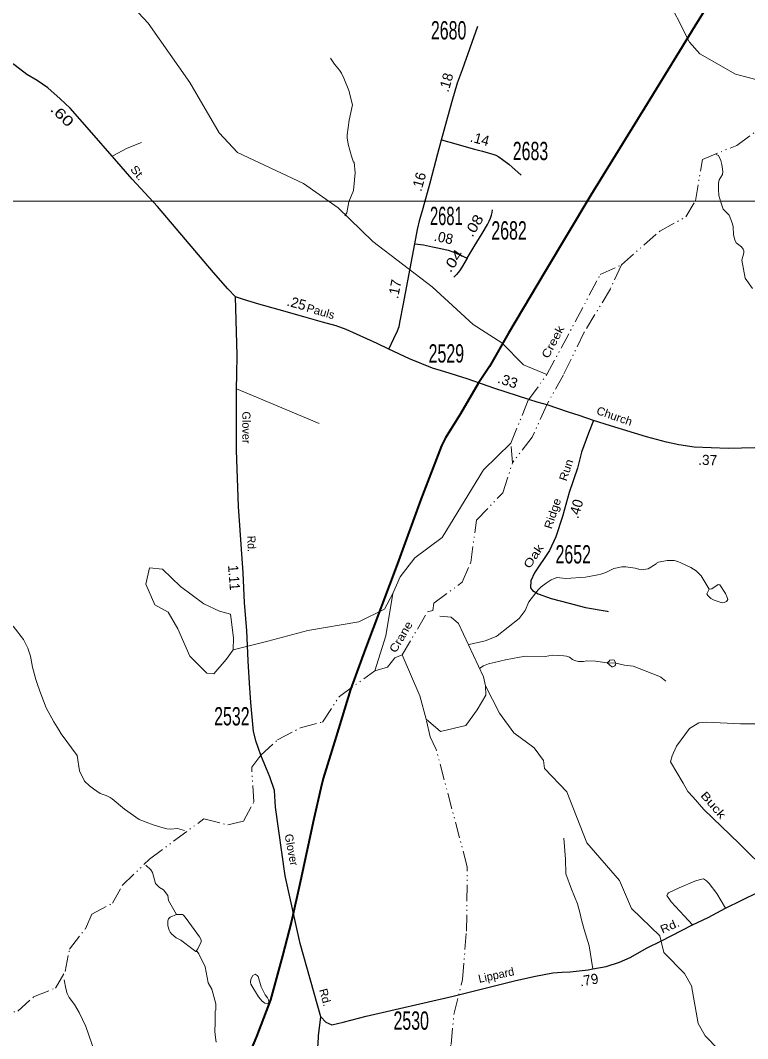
# Model space of a CAD drawing. Extents: x 449235 to 502391, y 194788 to 235774.
# Drawn here: x 474271 to 476055, y 204803 to 207304 of the extents above; entities that cross this region are included whole.
import ezdxf
from ezdxf.enums import TextEntityAlignment as Align

# ---------------------------------------------------------------- set-up
doc = ezdxf.new("R2010")
doc.units = 0
doc.header["$LTSCALE"] = 8
doc.linetypes.add('DASH_DOUBLE_DOT', pattern=[9.2, 5, -1.2, 0.3, -1.2, 0.3, -1.2])
for name, color, linetype, lineweight in [('10', 7, 'Continuous', 40), ('11', 7, 'Continuous', 13), ('17', 7, 'Continuous', 40), ('32', 7, 'Continuous', 25), ('35', 7, 'Continuous', 13), ('56', 7, 'Continuous', 40), ('59', 7, 'DASH_DOUBLE_DOT', 13), ('62', 7, 'Continuous', 13), ('63', 7, 'Continuous', 13), ('8', 7, 'Continuous', 25)]:
    doc.layers.add(name, color=color, linetype=linetype, lineweight=lineweight)
doc.layers.add('21', color=7, linetype='Continuous')

msp = doc.modelspace()

# ---------------------------------------------------------------- linework, layer by layer
at = {"layer": '32'}
for points in [[(474798.858, 206625.055), (474780.261, 206644.618), (474744.934, 206685.253), (474607.283, 206847.325), (474545.307, 206914.416), (474501.889, 206964.512), (474440.535, 207034.673), (474392.824, 207088.149), (474368.658, 207111.569), (474338.406, 207138.649), (474311.75, 207156.569), (474286.851, 207170.856), (474257.794, 207193.704), (474172.291, 207251.175), (474125.638, 207284.564), (474090.446, 207305.584)], [(475304.422, 207010.779), (475330.652, 207105.719), (475343.689, 207151.082), (475355.761, 207183.898), (475392.943, 207289.585)], [(475239.077, 206755.63), (475245.146, 206790.961), (475250.804, 206814.71), (475259.102, 206842.606), (475276.453, 206905.56), (475295.313, 206977.561), (475304.422, 207010.779)], [(475304.422, 207010.779), (475339.437, 207000.664), (475364.877, 206993.829), (475385.119, 206988.088), (475405.088, 206982.894), (475418.218, 206979.067), (475429.981, 206975.513), (475437.093, 206972.779), (475444.753, 206968.678), (475454.053, 206962.664), (475469.098, 206950.908), (475499.735, 206924.117)], [(475367.046, 206720.313), (475384.677, 206749.038), (475403.617, 206780.425), (475416.802, 206802.707), (475421.358, 206811.333), (475424.474, 206818.52), (475426.872, 206825.469), (475428.79, 206832.657), (475429.269, 206838.886)], [(475174.894, 206496.856), (475186.907, 206522.956), (475196.241, 206541.612), (475199.871, 206551.976), (475202.463, 206565.969), (475209.723, 206604.317), (475239.077, 206755.63)], [(475239.077, 206755.63), (475260.234, 206752.51), (475282.111, 206748.363), (475302.103, 206744.217), (475320.208, 206739.693), (475334.165, 206734.793), (475348.875, 206728.384), (475367.046, 206720.313)], [(475367.046, 206720.313), (475353.511, 206696.088), (475348.476, 206688.9), (475345.12, 206684.827), (475340.565, 206679.795), (475334.092, 206673.805)], [(475007.876, 204856.812), (474956.997, 205037.209), (474920.651, 205203.346), (474896.551, 205371.92), (474894.51, 205412.763), (474882.685, 205446.383), (474870.356, 205476.107), (474860.829, 205499.662), (474849.62, 205532.191), (474842.733, 205557.743), (474836.662, 205628.553), (474833.428, 205676.739), (474829.658, 205731.644), (474826.636, 205805.441), (474821.126, 205873.8), (474817.555, 205947.608), (474806.198, 206109.947), (474801.323, 206248.979), (474801.475, 206398.908), (474802.325, 206434.367), (474802.798, 206481.929), (474798.858, 206625.055)], [(475174.894, 206496.856), (475146.471, 206510.446), (475070.028, 206545.246), (475045.913, 206554.022), (475012.151, 206562.797), (474966.551, 206576.4), (474905.843, 206593.023), (474856.297, 206607.503), (474818.589, 206618.473), (474798.858, 206625.055)], [(475518.054, 206373.251), (475435.185, 206400.456), (475366.785, 206423.712), (475312.21, 206440.678), (475282.394, 206449.893), (475225.394, 206472.71), (475174.894, 206496.856)], [(475563.654, 206359.648), (475539.101, 206366.669), (475518.054, 206373.251)], [(475676.909, 206321.674), (475641.722, 206333.76), (475615.462, 206341.941), (475563.654, 206359.648)], [(475676.909, 206321.674), (475664.623, 206290.512), (475647.795, 206243.594), (475637.665, 206204.033), (475617.616, 206144.486), (475600.64, 206086.096), (475584.373, 206035.62), (475569.428, 206002.256), (475532.329, 205947.078), (475523.033, 205927.688), (475522.262, 205910.627), (475527.065, 205903.882), (475540.99, 205895.794), (475573.27, 205884.53), (475617.061, 205872.545), (475657.84, 205862.39), (475710.779, 205853.393), (475713.047, 205852.784)], [(476255.538, 206265.248), (476207.029, 206261.026), (476073.058, 206254.151), (476007.626, 206253.036), (475924.063, 206255.638), (475886.075, 206262.014), (475856.548, 206268.347), (475807.283, 206281.019), (475719.119, 206308.002), (475676.909, 206321.674)], [(475007.876, 204856.812), (475020.545, 204843.931), (475035.117, 204837.66), (475062.619, 204843.508), (475119.464, 204858.827), (475332.748, 204907.459), (475486.797, 204946.308), (475534.458, 204956.812), (475577.254, 204964.974), (475600.515, 204966.432), (475619.939, 204967.649), (475663.892, 204972.677), (475675.131, 204974.724), (475708.516, 204980.803), (475740.934, 204991.492), (475766.657, 205002.865), (475808.358, 205026.236), (475842.045, 205042.389), (475919.836, 205083.144), (475958.438, 205101.088), (476001.345, 205123.825), (476080.928, 205162.714)], [(474941.746, 204279.419), (474953.506, 204300.04), (474972.871, 204352.893), (474979.78, 204444.298), (474984.859, 204535.68), (474985.873, 204550.702), (474996.786, 204712.43), (475002.369, 204807.095), (475002.538, 204809.958), (475007.876, 204856.812)]]:
    msp.add_lwpolyline(points, dxfattribs=at)
at = {"layer": '35'}
for points in [[(474497.667, 206971.151), (474532.882, 206989.933), (474568.361, 207004.219)], [(474801.475, 206398.908), (474840.062, 206383.253), (475003.781, 206314.174)], [(476146.374, 205184.081), (476139.194, 205196.972), (476124.061, 205208.683), (476096.759, 205224.787), (476067.666, 205248.855), (476034.44, 205282.704), (475947.394, 205366.432), (475921.411, 205396.537), (475908.146, 205410.1), (475897.345, 205430.933), (475866.074, 205483.039), (475869.845, 205497.601), (475880.447, 205521.294), (475912.555, 205564.924), (475935.217, 205578.738), (475955.376, 205580.344), (476037.694, 205576.546), (476082.817, 205576.123), (476126.672, 205573.286), (476186.454, 205570.92), (476228.478, 205568.058)], [(475604.275, 205295.961), (475608.741, 205244.144), (475609.071, 205208.238), (475623.384, 205170.507), (475637.679, 205134.77), (475644.122, 205109.987)], [(475919.836, 205083.144), (475899.912, 205105.259), (475867.296, 205139.096), (475857.068, 205155.038), (475858.661, 205158.421), (475861.398, 205161.11), (475887.085, 205173.704), (475925.649, 205189.758), (475939.103, 205194.549), (475947.054, 205195.669), (475954.584, 205191.065), (475960.979, 205184.592), (475979.694, 205160.002), (476001.345, 205123.825)], [(475644.122, 205109.987), (475648.02, 205094.996), (475654.225, 205071.131), (475666.561, 205031.381), (475675.131, 204974.724)]]:
    msp.add_lwpolyline(points, dxfattribs=at)
at = {"layer": '56'}
msp.add_lwpolyline([(476053.698, 207494.338), (475932.135, 207300.529), (475808.645, 207098.892), (475670.247, 206874.807), (475558.631, 206687.323), (475468.487, 206536.244), (475421.885, 206454.422), (475393.95, 206412.05), (475350.484, 206337.545), (475313.863, 206278.82), (475304.506, 206259.431), (475253.102, 206127.086), (475195.302, 205967.973), (475117.517, 205761.509), (475081.083, 205660.698), (475045.694, 205545.228), (475014.101, 205442.55), (475007.754, 205418.221), (474990.508, 205343.431), (474957.783, 205190.764), (474936.019, 205091.608), (474914.368, 205007.087), (474884.553, 204898.885), (474850.035, 204808.403), (474798.121, 204683.996)], dxfattribs=at)
at = {"layer": '59', "linetype": 'Continuous'}
for points in [[(476154.5, 207099.531), (476144.438, 207119.735), (476094.469, 207153.766), (476025.875, 207172.172), (475937.781, 207221.969), (475912.812, 207250.485), (475850.938, 207372.781), (475813.438, 207411.578), (475796.375, 207454.938), (475741.5, 207520.062), (475722.312, 207601.5), (475704.625, 207613.875), (475701.594, 207749), (475682.375, 207827.422), (475645.188, 207894.203), (475650.688, 207927.094), (475684.219, 207952.438)], [(475562.875, 206434.156), (475504.969, 206458.328), (475452.25, 206512.406), (475381.812, 206556.86), (475281.531, 206649.938), (475135.844, 206760.922), (475050.5, 206843.672), (474965.156, 206903.438), (474803.625, 206979.735), (474758.5, 207027.672), (474686.594, 207151.188), (474584.469, 207297.312), (474524.438, 207361.562), (474499.75, 207405.078), (474391.844, 207506.312), (474351.906, 207557.141), (474276.625, 207624.688)], [(475140.719, 205706.312), (475167.531, 205792.812), (475184.312, 205896.531), (475202.594, 205937.188), (475238.875, 205984.469), (475305.625, 206034.141), (475407.125, 206200.172), (475474.188, 206265.86)], [(474587.755, 205959.909), (474578.449, 205919.483), (474600.866, 205869.008), (474633.089, 205850.781), (474656.907, 205810.121), (474686.329, 205742.821), (474728.359, 205700.758), (474745.171, 205699.356), (474775.994, 205734.408), (474792.807, 205758.243), (474793.488, 205787.907)], [(474587.755, 205959.909), (474619.251, 205956.416), (474663.625, 205913.618), (474720.908, 205871.627), (474759.634, 205853.053), (474786.258, 205845.786), (474793.488, 205787.907)], [(474792.807, 205758.243), (474878.269, 205779.275), (474976.341, 205805.914), (475101.033, 205826.946), (475164.079, 205857.791), (475184.312, 205896.531)], [(476097.469, 204742.531), (476018.844, 204756.125), (475983.469, 204776.828), (475951.188, 204810.516), (475933.812, 204840.891), (475917.344, 204933.266), (475899.969, 204963.625), (475849.688, 205014.656), (475840.219, 205055.875), (475770.125, 205123.328), (475740.562, 205191.953), (475660.688, 205284.61), (475611.625, 205409.656), (475556.469, 205466.812), (475554.344, 205486.844), (475531.781, 205517.328), (475481.469, 205554.36), (475446.75, 205603.078), (475412.281, 205669.812), (475407.406, 205691.922), (475345.844, 205823.219), (475328.156, 205838.594), (475300.125, 205841.141)], [(475207.469, 205745.985), (475251.148, 205645.316), (475266.862, 205587.642), (475301.785, 205557.931), (475363.773, 205572.786), (475391.71, 205611.236), (475412.664, 205647.063), (475412.281, 205669.812)]]:
    msp.add_lwpolyline(points, dxfattribs=at)
at = {"layer": '59'}
for points in [[(475562.875, 206434.156), (475693.656, 206679.641), (475745.567, 206703.642), (475839.938, 206786.719), (475903.969, 206821.453), (475927.438, 206861), (475944.188, 206962.703), (476028.625, 206997.016), (476100.562, 207049.594), (476103.312, 207067.547), (476154.5, 207099.531)], [(475745.567, 206703.642), (475718.713, 206645.057), (475654.264, 206538.099), (475603.301, 206433.643), (475562.483, 206360.008), (475526.453, 206280.731), (475478.438, 206217.735)], [(475474.188, 206265.86), (475517.594, 206372.063), (475562.875, 206434.156)], [(475282.75, 205854.516), (475285.5, 205872.469), (475354.688, 205924.094), (475376.031, 205972.688), (475390.062, 206076.453), (475454.656, 206144.188), (475478.438, 206217.735), (475474.188, 206265.86)], [(475207.469, 205745.985), (475269.969, 205851.781), (475282.75, 205854.516)], [(475140.719, 205706.312), (475171.5, 205715.703), (475189.469, 205738.328), (475207.469, 205745.985)], [(474958.438, 205566.922), (475011.781, 205580.844), (475053.531, 205644.031), (475140.719, 205706.312)], [(473986.406, 204788.156), (474045.25, 204809.985), (474139.438, 204814.078), (474206.188, 204860.75), (474264.688, 204870.578), (474303.406, 204905.812), (474357.062, 204927.735), (474380.531, 204968.297), (474391.5, 205023.094), (474430.219, 205073.344), (474446.062, 205109.031), (474497.281, 205136.016), (474520.75, 205179.562), (474587.781, 205244.235), (474721.312, 205343.594), (474779.531, 205328.406), (474817.938, 205337.641), (474843.844, 205385.141), (474838.412, 205469.938), (474860.829, 205499.662), (474902.062, 205537.047), (474958.438, 205566.922)], [(475581.75, 204050.594), (475579.594, 204086.656), (475537.844, 204181.547), (475475.688, 204260.828), (475445.812, 204317.469), (475398.562, 204383.469), (475358.031, 204575.36), (475315.969, 204649.25), (475304.062, 204700.516), (475309.875, 204751.422), (475328.156, 204789.062), (475334.25, 204862.985), (475355.906, 204948.594), (475365.344, 205067.469), (475367.469, 205225.5), (475291.308, 205513.365), (475276.466, 205544.823), (475266.862, 205587.642)]]:
    msp.add_lwpolyline(points, dxfattribs=at)
at = {"layer": '62'}
for points in [[(475067, 206824.188), (475071.781, 206831.438), (475076.938, 206858.203), (475088.219, 206886.11), (475092.375, 206929.953), (475090.219, 206955.594), (475088.406, 206956.219), (475083.062, 206970.297), (475074.875, 207000.266), (475072.594, 207015.547), (475072.688, 207022.86), (475077.344, 207059.375), (475085.688, 207097.078), (475076.938, 207131.938), (475064.469, 207161.953), (475058.5, 207174.219), (475053.688, 207181.594), (475041.656, 207196.969), (475032.062, 207211.11)], [(475977.75, 206975.125), (475983.812, 206972.61), (475989.781, 206959.735), (475992.094, 206949.953), (475994.344, 206932.86), (475993.656, 206925.547), (475985.594, 206912.235), (475983.688, 206904.328), (475983.5, 206889.094), (475984.562, 206874.453), (475989.25, 206857.328), (475995.156, 206840.188), (476009.625, 206825.375), (476017.938, 206804.562), (476019.688, 206797.219), (476020.688, 206777.703), (476023.594, 206765.469), (476027.188, 206758.11), (476040.469, 206747.594), (476044.688, 206742.062), (476045.875, 206738.391), (476045.812, 206733.516), (476041.344, 206715.281), (476049.406, 206671.281), (476067.406, 206645.469)], [(475372.219, 205771.188), (475411.375, 205780.078), (475438.344, 205790.735), (475440.812, 205792.547), (475494.938, 205835.203), (475509.781, 205854.531), (475518.562, 205876.375), (475541.438, 205905.375), (475548.844, 205912.61), (475561.156, 205922.219), (475573.438, 205930), (475586.906, 205935.938), (475609.312, 205933.547), (475657.062, 205936.953), (475687.625, 205942.688), (475694.938, 205944.438), (475707.188, 205948.562), (475726.812, 205958.078), (475746.375, 205962.125), (475756.125, 205962.016), (475779.281, 205958.688), (475794.344, 205954.375), (475810.969, 205957.11), (475830.625, 205969.062), (475831.25, 205970.891), (475836.75, 205973.266), (475857.531, 205977.906), (475874.625, 205977.703), (475884.344, 205975.141), (475891.625, 205972.016), (475915.906, 205960.766), (475929.219, 205952.062), (475941.281, 205939.735), (475960.969, 205907.453)], [(474673.344, 205314.938), (474656.188, 205319.438), (474639.094, 205317.812), (474630.562, 205318.516), (474620.844, 205321.078), (474596.531, 205328.672), (474562.531, 205341.875), (474526.219, 205367.281), (474496, 205392.031), (474491.156, 205395.735), (474481.438, 205400.735), (474466.875, 205405.781), (474449.906, 205416.953), (474440.25, 205424.375), (474428.188, 205436.11), (474416.25, 205461.235), (474409.844, 205498.625), (474370.906, 205552), (474364.938, 205561.812), (474352.938, 205581.469), (474333.812, 205615.828), (474321, 205650.453), (474313.688, 205670.938), (474308.969, 205685.625), (474300.781, 205715.594), (474295.594, 205743.094), (474289.094, 205762.062), (474278.344, 205783.531), (474253.094, 205816.735)], [(475398.531, 205713.453), (475407.062, 205719.172), (475419.312, 205723.906), (475460.875, 205733.781), (475495.094, 205740.094), (475511.594, 205742.328), (475558.531, 205741.781), (475576.875, 205745.235), (475604.312, 205743.688), (475611, 205742.391), (475618.281, 205740.485), (475625.562, 205734.906), (475630.406, 205732.422), (475640.125, 205729.86), (475652.312, 205729.719), (475659.656, 205730.86), (475681.594, 205730.594), (475710.844, 205726.594)], [(475731.562, 205725.141), (475727.375, 205732.5), (475724.344, 205733.766), (475717, 205733.235), (475715.156, 205730.203), (475710.844, 205726.594)], [(475710.844, 205726.594), (475721.688, 205716.719), (475724.156, 205716.688), (475729.031, 205719.078), (475730.906, 205721.485), (475731.562, 205725.141)], [(475731.562, 205725.141), (475710.844, 205726.594), (475731.562, 205725.141)], [(475731.562, 205725.141), (475753.438, 205720.906), (475774.156, 205717.781), (475789.406, 205712.812), (475837.312, 205693.422), (475842.156, 205690.922), (475854.25, 205681.031)], [(474578.562, 205229.047), (474591.031, 205217.781), (474595.219, 205211.625), (474602.25, 205184.719), (474611.906, 205174.86), (474621.875, 205168.797), (474632.406, 205155.11), (474634.094, 205142.281), (474653.594, 205108.047)], [(474701.625, 205017.516), (474694.969, 205022.688), (474664.719, 205045), (474653.219, 205051.219), (474642.344, 205059.891), (474638.125, 205064.812), (474635.719, 205069.719), (474632.812, 205080.735), (474632.938, 205092.922), (474634.219, 205097.781), (474638.531, 205102), (474653.594, 205108.047)], [(474653.594, 205108.047), (474668.469, 205108.36), (474670.906, 205106.5), (474677.531, 205098.5), (474710.562, 205053), (474714.125, 205045.641), (474714.688, 205040.75), (474706.562, 205023.781), (474701.625, 205017.516)], [(474701.625, 205017.516), (474704.656, 205017.094), (474708.875, 205011.562), (474724.375, 204979.672), (474731.75, 204940.078), (474740.844, 204924.61), (474750.219, 204889.141), (474750.062, 204874.516), (474748.781, 204869.656), (474748.469, 204842.828), (474748.25, 204820.891), (474749.281, 204806.25), (474751.469, 204794.703)], [(474378.438, 204947.531), (474382.281, 204926.36), (474385.812, 204914.125), (474390.562, 204904.312), (474403.812, 204887.078), (474415.156, 204867.438), (474431.25, 204833.11), (474445.438, 204792.719), (474456.062, 204760.891), (474461.469, 204753.5), (474470.562, 204748.531), (474475.406, 204744.203), (474479.594, 204738.656), (474487.344, 204722.719), (474489.094, 204715.391), (474493, 204682.422), (474495.531, 204659.438), (474494.969, 204638.5), (474485, 204619.11), (474476.312, 204607.016), (474454.719, 204582.875), (474431.906, 204560.594), (474428.781, 204555.141), (474424.344, 204539.344)]]:
    msp.add_lwpolyline(points, dxfattribs=at)
for points in [[(475960.969, 205907.453), (475967.156, 205908.344), (475983.125, 205918.516), (475987.375, 205917.86), (476000.562, 205896.375), (476005.312, 205886.562), (476006.5, 205881.672), (476003.375, 205876.828), (475997.875, 205874.453), (475993, 205873.891), (475973.531, 205880.219), (475965.062, 205884.594), (475957.219, 205892), (475955.438, 205895.672)], [(474846.656, 204961.922), (474852.219, 204958.672), (474854.031, 204956.219), (474861.656, 204930.531), (474871.188, 204910.906), (474877.219, 204903.516), (474879.594, 204898.61), (474880.156, 204893.735), (474877.656, 204888.875), (474870.375, 204890.188), (474863.719, 204895.141), (474855.281, 204906.219), (474836.125, 204936.922), (474835.562, 204941.797), (474836.25, 204949.11), (474841.25, 204958.812)]]:
    msp.add_lwpolyline(points, close=True, dxfattribs=at)
at = {"layer": '63'}
for points in [[(466590.964, 206860.166), (466590.964, 220101.371), (489417.024, 220101.371), (489417.024, 211845.56), (485645.901, 211845.56), (485645.901, 206860.166)], [(470652.02, 194788.106), (489688.739, 194788.106), (489688.739, 206860.166), (470652.02, 206860.166)]]:
    msp.add_lwpolyline(points, close=True, dxfattribs=at)

# ---------------------------------------------------------------- texts
at = {"layer": '10', "width": 1.3}
msp.add_text('Buck', height=20, rotation=310.797, dxfattribs=at).set_placement((475963.555, 205370.664), align=Align.CENTER)
at = {"layer": '11'}
for s, rotation, width, p in [('St.', 309.101, 1.15, (474551.003, 206923.476)), ('Pauls', 343.952, 1.05, (475004.921, 206579.63)), ('Church', 340.828, 1.05, (475725.299, 206322.886)), ('Run', 71.392, 1.1, (475619.378, 206196.729)), ('Ridge', 72.137, 1.1, (475586.151, 206090.038)), ('Rd.', 272.008, 0.95, (474828.188, 206018.343)), ('Oak', 56.085, 1.3, (475538.037, 205982.452)), ('Rd.', 23.852, 1.15, (475868.118, 205070.709)), ('Rd.', 285.297, 1.05, (475009.472, 204902.214))]:
    msp.add_text(s, height=20, rotation=rotation, dxfattribs=dict(at, width=width)).set_placement(p, align=Align.CENTER)
for s, rotation, p in [('Glover', 270.13, (474815.407, 206304.268)), ('Glover', 280.43, (474926.224, 205265.44)), ('Lippard', 12.429, (475440.41, 204949.853))]:
    msp.add_text(s, height=20, rotation=rotation, dxfattribs=at).set_placement(p, align=Align.CENTER)
at = {"layer": '17'}
for s, rotation, p in [('.18', 73.965, (475327.291, 207148.328)), ('.14', 345.42, (475395.155, 207000.977)), ('.16', 74.591, (475260.656, 206904.698)), ('.08', 348.282, (475307.032, 206758.514)), ('.17', 79.021, (475201.773, 206642.101)), ('.25', 344.687, (474945.457, 206597.728)), ('.37', 358.216, (475956.887, 206212.002)), ('.40', 73.789, (475645.968, 206101.209)), ('.79', 9.606, (475668.066, 204935.434))]:
    msp.add_text(s, height=25, rotation=rotation, dxfattribs=at).set_placement(p, align=Align.CENTER)
for s, rotation, width, p in [('.60', 315.898, 1.35, (474364.822, 207061.947)), ('.08', 58.892, 1.2, (475394.154, 206793.777)), ('.04', 54.992, 1.25, (475342.565, 206706.606)), ('.33', 341.826, 1.05, (475462.94, 206407.132)), ('1.11', 274.608, 0.95, (474782.656, 205934.466))]:
    msp.add_text(s, height=25, rotation=rotation, dxfattribs=dict(at, width=width)).set_placement(p, align=Align.CENTER)
at = {"layer": '21'}
for s, rotation, width, p in [('Creek', 61.954, 1.2, (475586.2, 206509.842)), ('Crane', 59.427, 1.15, (475213.142, 205785.078))]:
    msp.add_text(s, height=20, rotation=rotation, dxfattribs=dict(at, width=width)).set_placement(p, align=Align.CENTER)
at = {"layer": '8'}
for s, width, p in [('2680', 0.65, (475321.615, 207257.3)), ('2683', 0.65, (475522.473, 206960.887)), ('2681', 0.6, (475315.984, 206801.424)), ('2682', 0.65, (475469.912, 206765.78)), ('2529', 0.65, (475315.984, 206463.738)), ('2652', 0.65, (475627.329, 205970.393)), ('2532', 0.65, (474789.72, 205572.58)), ('2530', 0.65, (475229.752, 204825.227))]:
    msp.add_text(s, height=45, dxfattribs=dict(at, width=width)).set_placement(p, align=Align.CENTER)

doc.saveas('drawing.dxf')
